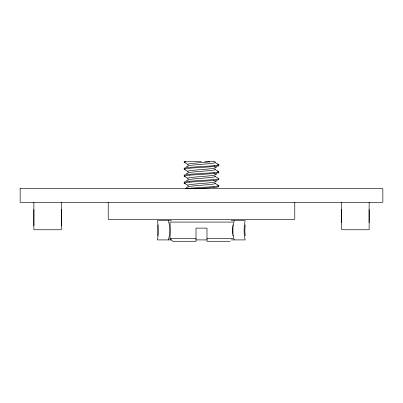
<?xml version="1.0" encoding="UTF-8"?>
<svg xmlns="http://www.w3.org/2000/svg" width="403" height="403" viewBox="0 0 403 403"><rect width="100%" height="100%" fill="white"/><g stroke="black" fill="none" stroke-linecap="round" stroke-linejoin="round"><path stroke-width="0.6" d="M33.867 225.74L33.867 202.321M61.301 225.74L61.301 202.321M108.221 202.321L108.221 219.333L294.779 219.333L294.779 202.321M341.699 202.321L341.699 229.76L369.133 229.76L369.133 202.321M232.813 226.426L232.813 234.188M157.371 235.795L157.719 230.309L157.371 224.819M245.165 224.819L244.823 230.309L245.165 235.795M232.904 225.756L233.05 224.819M168.348 239.911C170.232 233.685 170.232 226.929 168.348 220.703M234.193 220.703C232.309 226.929 232.309 233.685 234.193 239.911M186.257 166.953L188.105 165.865M186.257 173.925L188.105 172.837M186.257 180.892L188.105 179.803M214.895 168.031L216.743 166.943M186.262 187.858L188.105 186.77M214.895 174.998L216.743 173.91M214.895 181.97L216.743 180.882M185.425 161.719L184.08 162.157A17.49 1.063 1.3 0 0 185.264 162.59M213.343 161.719L211.152 161.724A13.742 0.438 -4.4 0 1 201.5 162.59A13.742 0.438 -4.4 0 0 191.848 163.462A13.742 1.053 -1.8 0 0 187.848 164.333A13.742 1.053 1.8 0 0 188.105 164.545L184.413 162.369M184.08 161.719L201.5 161.719M204.729 161.719L209.772 161.719M213.298 161.719L215.152 161.719M171.441 220.703L157.371 220.703C158.777 227.005 158.777 233.609 157.371 239.911L171.441 239.911M231.231 220.703L245.165 220.703C243.765 227.005 243.765 233.609 245.165 239.911L231.231 239.911M233.05 222.078L169.95 222.078L170.429 230.309L169.95 238.536L172.691 241.281L196.014 241.281L196.014 228.113L206.986 228.113L206.986 241.281L230.309 241.281M169.95 238.536L196.014 238.536M206.986 238.536L233.05 238.536M195.898 239.911L207.233 239.911M218.587 164.555L214.895 162.384A13.742 1.053 1.8 0 1 215.152 162.59A13.742 1.053 -1.8 0 1 211.152 163.462A13.742 0.438 -4.4 0 1 201.5 164.333A13.742 0.438 -4.4 0 0 191.848 165.205A13.742 1.053 -1.8 0 0 187.848 166.076A13.742 1.053 1.8 0 0 188.105 166.288M218.587 171.527L214.895 169.351A13.742 1.053 1.8 0 1 215.152 169.562A13.742 1.053 -1.8 0 1 211.152 170.434A13.742 0.438 -4.4 0 1 201.5 171.305A13.742 0.438 -4.4 0 0 191.848 172.177A13.742 1.053 -1.8 0 0 187.848 173.048A13.742 1.053 1.8 0 0 188.105 173.255M218.587 185.461L214.895 183.289A13.742 1.053 1.8 0 1 215.152 183.501A13.742 1.053 -1.8 0 1 211.152 184.367A13.742 0.438 -4.4 0 1 201.5 185.239A13.742 0.438 -4.4 0 0 191.848 186.11A13.742 1.053 -1.8 0 0 187.848 186.982A13.742 1.053 1.8 0 0 188.105 187.194M184.413 169.341L188.105 171.517A13.742 1.053 1.8 0 1 187.848 171.305A13.742 1.053 -1.8 0 1 191.848 170.434A13.742 0.438 -4.4 0 1 201.5 169.562A13.742 0.438 -4.4 0 0 211.152 168.691A13.742 1.053 -1.8 0 0 215.152 167.819A13.742 1.053 1.8 0 0 214.895 167.608M184.413 176.307L188.105 178.484A13.742 1.053 1.8 0 1 187.848 178.272A13.742 1.053 -1.8 0 1 191.848 177.401A13.742 0.438 -4.4 0 1 201.5 176.529A13.742 0.438 -4.4 0 0 211.152 175.658A13.742 1.053 -1.8 0 0 215.152 174.786A13.742 1.053 1.8 0 0 214.895 174.575M184.413 183.274L188.105 185.451A13.742 1.053 1.8 0 1 187.848 185.239A13.742 1.053 -1.8 0 1 191.848 184.367A13.742 0.438 -4.4 0 1 201.5 183.501A13.742 0.438 -4.4 0 0 211.152 182.63A13.742 1.053 -1.8 0 0 215.152 181.758A13.742 1.053 1.8 0 0 214.895 181.546M233.05 235.795L232.904 234.858M369.133 209.454L369.133 222.627M341.699 209.454L341.699 222.627M61.301 209.454L61.301 222.627M61.301 222.899L61.301 229.76L33.867 229.76L33.867 222.899M33.867 209.454L33.867 222.627M217.348 164.333A17.49 1.033 1.5 0 1 218.91 164.772M218.522 165.426A17.49 1.043 1.5 0 1 218.92 165.638A17.49 1.063 -1.4 0 1 213.958 166.515M218.91 164.772A17.49 1.058 -1.3 0 1 214.094 165.653M214.572 165.618A17.49 0.463 -3.4 0 1 201.5 166.545A17.49 0.403 -3.5 0 0 189.833 167.361M214.169 166.499A17.49 0.458 -3.4 0 1 201.5 167.401A17.49 0.418 -3.5 0 0 189.511 168.242M189.481 167.396A17.49 1.038 -1.5 0 0 184.085 168.258A17.49 1.058 1.3 0 0 184.312 168.469M189.319 168.258A17.49 1.043 -1.5 0 0 184.08 169.124A17.49 1.058 1.4 0 0 185.309 169.562M217.439 171.305A17.49 1.043 1.5 0 1 218.92 171.738A17.49 1.053 -1.4 0 1 213.978 172.615M218.537 172.393A17.49 1.048 1.5 0 1 218.92 172.61A17.49 1.058 -1.4 0 1 213.922 173.486M214.215 172.595A17.49 0.438 -3.4 0 1 201.5 173.497M214.074 173.471A17.49 0.448 -3.4 0 1 201.5 174.363A17.49 0.428 -3.5 0 0 189.41 175.214M189.4 174.323A17.49 0.448 -3.4 0 1 201.445 173.471M189.289 174.358A17.49 1.053 -1.4 0 0 184.08 175.224A17.49 1.048 1.4 0 0 184.383 175.436M189.274 175.224A17.49 1.048 -1.5 0 0 184.08 176.096A17.49 1.058 1.4 0 0 185.345 176.529M218.557 179.365A17.49 1.053 1.4 0 1 218.92 179.577A17.49 1.053 -1.4 0 1 213.882 180.453M213.822 179.582A17.49 1.048 -1.5 0 0 218.92 178.71A17.49 1.058 1.4 0 0 218.577 178.494L214.895 176.318A13.742 1.053 1.8 0 1 215.152 176.529A13.742 1.053 -1.8 0 1 211.152 177.401A13.742 0.438 -4.4 0 1 201.5 178.272A13.742 0.438 -4.4 0 0 191.848 179.144A13.742 1.053 -1.8 0 0 187.848 180.015A13.742 1.053 1.8 0 0 188.105 180.227M213.781 179.582A17.49 0.428 -3.5 0 1 201.5 180.448M213.963 180.443A17.49 0.438 -3.4 0 1 201.5 181.33A17.49 0.433 -3.5 0 0 189.309 182.186M189.083 181.325A17.49 0.438 -3.4 0 1 201.445 180.448M189.153 181.32A17.49 1.058 -1.4 0 0 184.08 182.191A17.49 1.053 1.5 0 0 184.423 182.408M189.234 182.196A17.49 1.053 -1.4 0 0 184.08 183.063A17.49 1.053 1.4 0 0 185.37 183.501M217.59 185.239A17.49 1.053 1.4 0 1 218.92 185.677A17.49 1.058 -1.4 0 1 213.832 186.549M218.572 186.332A17.49 1.053 1.4 0 1 218.92 186.549A17.49 1.053 -1.4 0 1 213.852 187.42M213.897 186.544A17.49 0.448 -3.4 0 1 201.5 187.42A17.49 0.418 -3.5 0 0 189.274 188.287M213.902 187.415A17.49 0.438 -3.5 0 1 201.5 188.292A17.49 0.433 -3.5 0 0 193.657 188.816M185.451 188.725A17.49 1.043 -1.5 0 1 189.244 188.292M20.15 188.604L20.15 202.321L382.85 202.321L382.85 188.604L20.15 188.604"/></g></svg>
